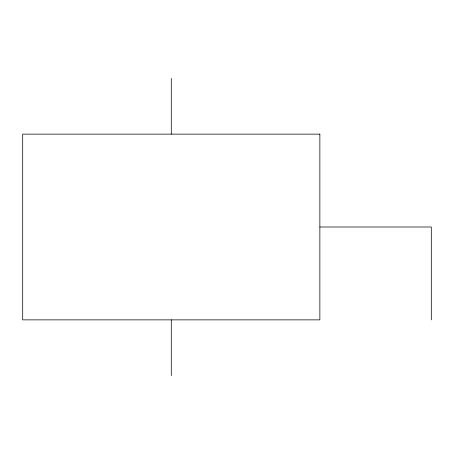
<?xml version="1.0" encoding="UTF-8"?>
<svg xmlns="http://www.w3.org/2000/svg" width="454" height="454" viewBox="0 0 454 454"><rect width="100%" height="100%" fill="white"/><g stroke="black" fill="none" stroke-linecap="round" stroke-linejoin="round"><path stroke-width="0.68" d="M319.866 227L431.3 227L431.3 319.866M171.283 78.417L171.283 134.134M171.283 319.866L171.283 375.583M319.866 134.134L22.7 134.134L22.7 319.866L319.866 319.866L319.866 134.134"/></g></svg>
